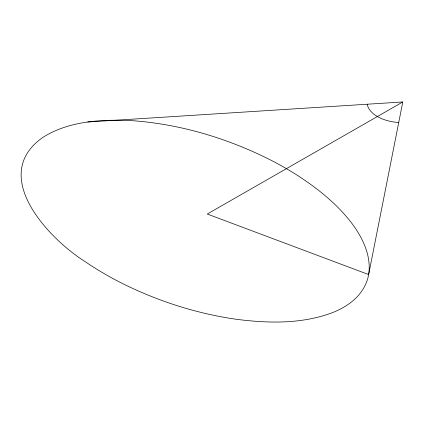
<?xml version="1.0" encoding="UTF-8"?>
<svg xmlns="http://www.w3.org/2000/svg" width="424" height="424" viewBox="0 0 424 424"><rect width="100%" height="100%" fill="white"/><g stroke="black" fill="none" stroke-linecap="round" stroke-linejoin="round"><path stroke-width="0.64" d="M402.8 101.961L368.642 274.561C366.675 286.306 359.197 296.482 349.662 303.351A79.039 45.633 0 0 1 332.898 312.462C302.185 324.201 268.323 323.417 236.205 319.267C197.277 313.691 159.35 301.634 124.073 284.308A343.074 198.072 0 0 1 85.696 261.99C48.516 238.77 -11.474 175.292 42.972 137.318C69.361 120.708 102.036 119.202 132.309 120.686C179.596 124.062 225.881 137.811 268.265 158.841A343.472 198.299 0 0 1 298.279 175.923C319.007 189.427 338.617 205.317 353.362 225.361C363.432 239.486 371.461 256.817 368.642 274.561L207.267 214.03L402.8 101.961L87.784 122.006M398.735 122.51A35.817 20.681 0 0 1 367.195 104.23"/></g></svg>
